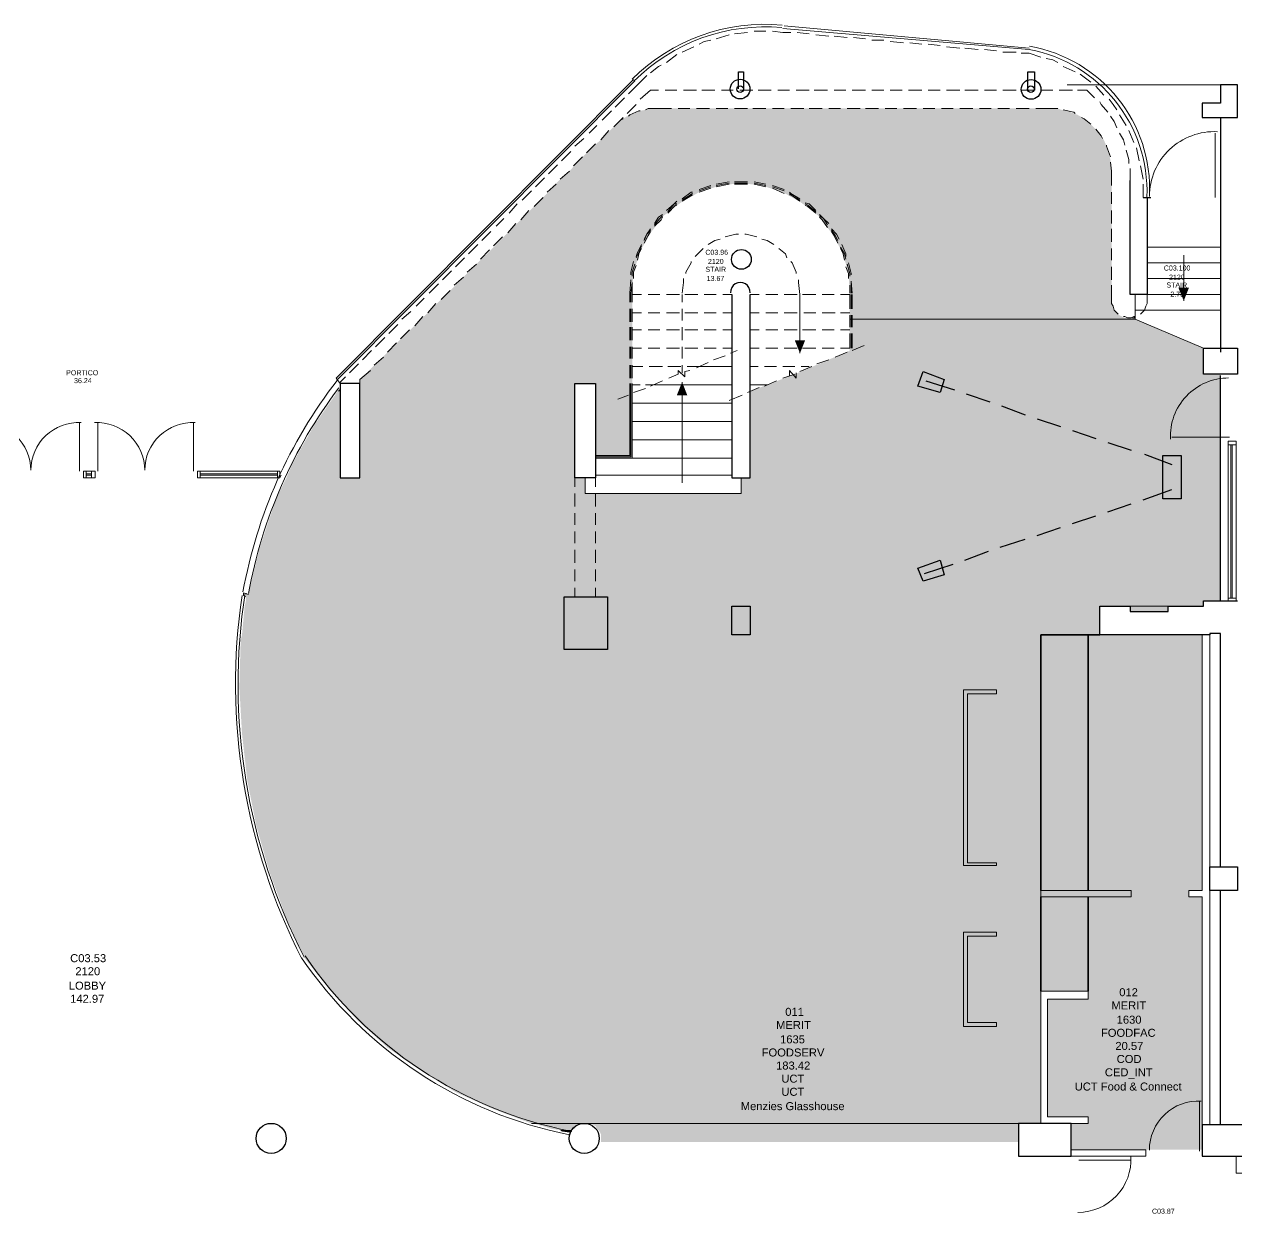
# Model space of a CAD drawing. Header units: millimetres. Extents: x 0.4 to 92.5, y -0.1 to 46.4.
# Drawn here: x 44.24 to 63.83, y 27.21 to 46.43 of the extents above; entities that cross this region are included whole.
import ezdxf

# ---------------------------------------------------------------- set-up
doc = ezdxf.new("R2010")
doc.units = ezdxf.units.MM
doc.layers.add('PDF_014403$_ps_FIRE_ALARM', color=7, linetype='Continuous', true_color=0x37dd00)
doc.layers.add('PDF_014403$HL-TMP', color=7, linetype='Continuous', true_color=0x99cde0)
for name, color, linetype in [('PDF_014403$BL', 7, 'Continuous'), ('PDF_014403$BL-ABOVE', 7, 'Continuous'), ('PDF_014403$DR', 7, 'Continuous'), ('PDF_014403$FT-FIXFIT', 7, 'Continuous'), ('PDF_014403$PL-STAIR', 7, 'Continuous'), ('PDF_014403$WA', 7, 'Continuous'), ('PDF_014403$WA-COL', 7, 'Continuous'), ('PDF_014403$WA-COL-RC$BEAM', 7, 'Continuous'), ('PDF_014403$WA-EXT', 7, 'Continuous'), ('PDF_014403$WN', 7, 'Continuous'), ('PDF_Text', 7, 'Continuous')]:
    doc.layers.add(name, color=color, linetype=linetype)
doc.styles.add('PDF ArialMT', font='arial.ttf')

msp = doc.modelspace()

# ---------------------------------------------------------------- linework, layer by layer
at = {"layer": 'PDF_014403$_ps_FIRE_ALARM', "lineweight": 0}
msp.add_lwpolyline([(64.098, 27.859), (64.098, 28.134), (63.823, 28.134), (63.823, 27.859)], close=True, dxfattribs=at)
at = {"layer": 'PDF_014403$BL', "lineweight": 9}
for points in [[(55.632, 46.253), (55.42, 46.189)], [(55.928, 46.295), (55.716, 46.274)], [(56.224, 46.316), (56.076, 46.316), (56.034, 46.316)], [(56.33, 46.316), (56.499, 46.295), (56.626, 46.295)], [(56.732, 46.295), (56.923, 46.274)], [(57.029, 46.253), (57.24, 46.232)], [(55.06, 46.062), (54.87, 45.978)], [(55.335, 46.168), (55.229, 46.147), (55.145, 46.105)], [(57.325, 46.232), (57.537, 46.211)], [(57.642, 46.211), (57.833, 46.189)], [(57.939, 46.168), (58.129, 46.168)], [(58.235, 46.147), (58.447, 46.126)], [(58.553, 46.126), (58.743, 46.105)], [(58.849, 46.105), (59.039, 46.084)], [(59.145, 46.062), (59.357, 46.041)], [(54.785, 45.935), (54.616, 45.808)], [(59.442, 46.041), (59.653, 46.02)], [(59.759, 46.02), (59.95, 45.999)], [(60.055, 45.978), (60.267, 45.978)], [(60.669, 45.893), (60.479, 45.957), (60.352, 45.957)], [(60.945, 45.808), (60.86, 45.851), (60.754, 45.872)], [(54.531, 45.766), (54.489, 45.745), (54.362, 45.639)], [(61.22, 45.66), (61.029, 45.745)], [(54.277, 45.576), (54.15, 45.449), (54.002, 45.3)], [(54.298, 45.597), (54.213, 45.512)], [(61.474, 45.491), (61.304, 45.618)], [(54.489, 45.364), (54.362, 45.364), (54.192, 45.216)], [(54.785, 45.364), (54.594, 45.364)], [(55.102, 45.364), (54.891, 45.364)], [(55.399, 45.364), (55.187, 45.364)], [(55.695, 45.364), (55.505, 45.364)], [(56.013, 45.364), (55.801, 45.364)], [(56.309, 45.364), (56.097, 45.364)], [(56.605, 45.364), (56.415, 45.364)], [(56.923, 45.364), (56.711, 45.364)], [(57.219, 45.364), (57.007, 45.364)], [(57.515, 45.364), (57.325, 45.364)], [(57.833, 45.364), (57.621, 45.364)], [(58.129, 45.364), (57.939, 45.364)], [(58.426, 45.364), (58.235, 45.364)], [(58.743, 45.364), (58.531, 45.364)], [(59.039, 45.364), (58.849, 45.364)], [(59.357, 45.364), (59.145, 45.364)], [(59.653, 45.364), (59.442, 45.364)], [(59.95, 45.364), (59.759, 45.364)], [(60.267, 45.364), (60.055, 45.364)], [(60.564, 45.364), (60.352, 45.364)], [(60.86, 45.364), (60.669, 45.364)], [(61.177, 45.364), (60.966, 45.364)], [(63.569, 45.449), (61.093, 45.449)], [(61.537, 45.237), (61.41, 45.364), (61.262, 45.364)], [(61.685, 45.279), (61.558, 45.427)], [(53.938, 45.237), (53.79, 45.089)], [(53.981, 44.983), (54.129, 45.131)], [(61.749, 45.004), (61.643, 45.131), (61.622, 45.173)], [(61.897, 45.046), (61.834, 45.131), (61.77, 45.216)], [(53.727, 45.025), (53.578, 44.877)], [(53.769, 44.771), (53.917, 44.919)], [(61.897, 44.75), (61.855, 44.856), (61.791, 44.94)], [(62.045, 44.792), (61.939, 44.962)], [(53.494, 44.792), (53.367, 44.665)], [(53.557, 44.559), (53.684, 44.708)], [(62.172, 44.517), (62.088, 44.708)], [(53.282, 44.581), (53.134, 44.454)], [(53.324, 44.348), (53.473, 44.496)], [(62.024, 44.475), (62.003, 44.559), (61.939, 44.665)], [(53.07, 44.369), (52.922, 44.221)], [(62.088, 44.178), (62.088, 44.242), (62.045, 44.39)], [(62.257, 44.221), (62.215, 44.432)], [(52.859, 44.157), (52.71, 44.009)], [(53.113, 44.136), (53.261, 44.284)], [(62.109, 44.094), (62.109, 43.903), (62.109, 42.062), (62.384, 42.062), (62.384, 43.628)], [(62.32, 43.924), (62.299, 44.03), (62.278, 44.136)], [(52.647, 43.946), (52.499, 43.797)], [(52.901, 43.924), (53.049, 44.051)], [(52.435, 43.734), (52.287, 43.586)], [(52.689, 43.713), (52.837, 43.84)], [(55.039, 43.713), (55.018, 43.713), (54.87, 43.607)], [(55.335, 43.819), (55.145, 43.755)], [(55.335, 43.797), (55.145, 43.734)], [(55.632, 43.882), (55.42, 43.84)], [(55.632, 43.861), (55.42, 43.819)], [(55.928, 43.882), (55.716, 43.882)], [(55.928, 43.861), (55.716, 43.861)], [(56.224, 43.84), (56.034, 43.882)], [(56.224, 43.819), (56.034, 43.861)], [(56.521, 43.755), (56.33, 43.819)], [(56.521, 43.734), (56.33, 43.797)], [(56.775, 43.607), (56.626, 43.692), (56.605, 43.713)], [(62.447, 43.628), (62.32, 43.628), (62.32, 43.84)], [(52.202, 43.522), (52.075, 43.374)], [(52.478, 43.48), (52.626, 43.628)], [(54.785, 43.565), (54.743, 43.522), (54.616, 43.416)], [(54.785, 43.522), (54.743, 43.522), (54.637, 43.395)], [(55.039, 43.692), (54.87, 43.586)], [(56.775, 43.586), (56.626, 43.67), (56.605, 43.692)], [(57.029, 43.416), (56.923, 43.522), (56.859, 43.543)], [(57.029, 43.395), (56.902, 43.501), (56.859, 43.522)], [(52.266, 43.268), (52.393, 43.416)], [(54.552, 43.353), (54.489, 43.311), (54.425, 43.205)], [(54.552, 43.332), (54.51, 43.289), (54.425, 43.184)], [(57.24, 43.205), (57.156, 43.289), (57.092, 43.353)], [(57.219, 43.184), (57.156, 43.289), (57.092, 43.332)], [(51.991, 43.289), (51.864, 43.162)], [(52.054, 43.057), (52.181, 43.205)], [(54.362, 43.12), (54.298, 43.035), (54.256, 42.951)], [(57.41, 42.951), (57.367, 43.035), (57.283, 43.12)], [(51.779, 43.078), (51.631, 42.93)], [(51.821, 42.845), (51.97, 42.993)], [(54.362, 43.099), (54.298, 43.035), (54.256, 42.93)], [(57.388, 42.93), (57.346, 43.014), (57.283, 43.099)], [(51.567, 42.866), (51.419, 42.718)], [(51.61, 42.633), (51.758, 42.781)], [(54.213, 42.866), (54.15, 42.739), (54.129, 42.676)], [(54.213, 42.845), (54.171, 42.739), (54.129, 42.654)], [(57.515, 42.633), (57.494, 42.718), (57.431, 42.824)], [(57.515, 42.676), (57.515, 42.718), (57.452, 42.866)], [(51.356, 42.654), (51.208, 42.506)], [(51.398, 42.422), (51.546, 42.549)], [(54.086, 42.591), (54.044, 42.422), (54.044, 42.379)], [(54.108, 42.549), (54.065, 42.422), (54.065, 42.358)], [(57.579, 42.358), (57.579, 42.4), (57.537, 42.549)], [(57.6, 42.379), (57.6, 42.4), (57.558, 42.57)], [(51.144, 42.443), (50.996, 42.295)], [(51.186, 42.21), (51.335, 42.337)], [(50.932, 42.231), (50.784, 42.083)], [(54.023, 41.935), (54.023, 42.083), (54.044, 42.295)], [(54.044, 41.935), (54.044, 42.083), (54.065, 42.252)], [(57.621, 42.083), (57.6, 42.273)], [(57.6, 42.083), (57.6, 42.252)], [(50.7, 41.998), (50.573, 41.871)], [(50.975, 41.977), (51.123, 42.125)], [(57.6, 41.829), (57.6, 42.062)], [(57.621, 41.829), (57.621, 42.062)], [(50.488, 41.787), (50.34, 41.66)], [(50.763, 41.765), (50.89, 41.914)], [(54.023, 41.617), (54.023, 41.829)], [(54.044, 41.617), (54.044, 41.829)], [(50.276, 41.575), (50.128, 41.427)], [(50.551, 41.554), (50.678, 41.702)], [(57.6, 41.533), (57.6, 41.723)], [(57.621, 41.533), (57.621, 41.723)], [(50.065, 41.363), (49.916, 41.215)], [(50.319, 41.342), (50.467, 41.49)], [(54.023, 41.321), (54.023, 41.533)], [(54.044, 41.321), (54.044, 41.533)], [(57.6, 41.194), (57.6, 41.427)], [(57.621, 41.194), (57.621, 41.427)], [(49.853, 41.152), (49.705, 41.003)], [(50.107, 41.13), (50.255, 41.279)], [(54.023, 41.025), (54.023, 41.215)], [(54.044, 41.025), (54.044, 41.215)], [(49.895, 40.919), (50.043, 41.046)], [(49.641, 40.94), (49.493, 40.792)], [(49.662, 40.622), (49.662, 40.686), (49.832, 40.834)], [(54.023, 40.707), (54.023, 40.919)], [(54.044, 40.707), (54.044, 40.919)], [(49.43, 40.728), (49.345, 40.644), (49.345, 40.622)], [(53.473, 39.437), (54.044, 39.437), (54.044, 40.453), (54.044, 40.622)], [(53.473, 39.458), (54.023, 39.458), (54.023, 40.453), (54.023, 40.622)], [(63.696, 39.691), (63.696, 37.109)], [(63.823, 37.109), (63.823, 39.691)], [(45.387, 39.204), (45.196, 39.204)], [(48.371, 39.204), (47.038, 39.204)], [(45.196, 39.098), (45.387, 39.098)], [(47.038, 39.098), (48.371, 39.098)], [(60.669, 32.431), (60.669, 36.558)], [(61.431, 32.431), (61.431, 36.558)]]:
    msp.add_lwpolyline(points, dxfattribs=at)
for points in [[(59.95, 32.833), (59.42, 32.833), (59.42, 35.669), (59.95, 35.669), (59.95, 35.606), (59.484, 35.606), (59.484, 32.875), (59.95, 32.875)], [(59.95, 30.229), (59.42, 30.229), (59.42, 31.753), (59.95, 31.753), (59.95, 31.69), (59.484, 31.69), (59.484, 30.293), (59.95, 30.293)]]:
    msp.add_lwpolyline(points, close=True, dxfattribs=at)
at = {"layer": 'PDF_014403$BL-ABOVE', "lineweight": 9}
for points in [[(53.134, 39.098), (53.134, 38.95)], [(53.473, 39.098), (53.473, 38.95)], [(53.134, 38.844), (53.134, 38.633)], [(53.473, 38.844), (53.473, 38.633)], [(53.134, 38.527), (53.134, 38.336)], [(53.473, 38.527), (53.473, 38.336)], [(53.134, 38.231), (53.134, 38.04)], [(53.473, 38.231), (53.473, 38.04)], [(53.134, 37.934), (53.134, 37.722)], [(53.473, 37.934), (53.473, 37.722)], [(53.134, 37.617), (53.134, 37.426)], [(53.473, 37.617), (53.473, 37.426)], [(53.134, 37.32), (53.134, 37.172)], [(53.473, 37.32), (53.473, 37.172)]]:
    msp.add_lwpolyline(points, dxfattribs=at)
at = {"layer": 'PDF_014403$DR', "lineweight": 0}
for points in [[(63.485, 43.628), (63.485, 44.665), (63.485, 43.628)], [(45.133, 39.204), (45.133, 39.987), (45.133, 39.204)], [(45.429, 39.204), (45.429, 39.987), (45.429, 39.204)], [(46.974, 39.204), (46.974, 39.987), (46.974, 39.204)], [(63.717, 39.755), (62.786, 39.755), (63.717, 39.755)], [(63.231, 28.218), (63.231, 29.023), (63.231, 28.218)], [(61.283, 28.07), (62.13, 28.07), (61.283, 28.07)]]:
    msp.add_lwpolyline(points, dxfattribs=at)
for points in [[(45.157, 39.99, 0.429403), (44.344, 39.219, 0.429403), (43.532, 39.99)], [(46.999, 39.99, 0.429403), (46.186, 39.219, 0.429403), (45.374, 39.99)]]:
    msp.add_lwpolyline(points, format="xyb", dxfattribs=at)
for centre, radius, start, end in [((63.47, 43.643), 1.048, 87.0447, 180), ((63.703, 39.769), 0.942, 90, 182.9553), ((63.216, 28.233), 0.794, 87.0447, 180), ((61.268, 28.084), 0.857, 270, 2.9553)]:
    msp.add_arc(centre, radius, start, end, dxfattribs=at)
at = {"layer": 'PDF_014403$FT-FIXFIT', "lineweight": 35}
for points in [[(60.669, 32.431), (60.669, 36.558), (61.622, 36.558)], [(61.431, 36.558), (61.431, 32.431)]]:
    msp.add_lwpolyline(points, dxfattribs=at)
for points in [[(60.669, 32.325), (60.669, 30.801)], [(61.431, 30.801), (61.431, 32.325)]]:
    msp.add_lwpolyline(points, close=True, dxfattribs=at)
at = {"layer": 'PDF_014403$HL-TMP', "lineweight": 0}
for points in [[(62.193, 41.66), (57.579, 41.66), (62.193, 41.66)], [(62.193, 41.681), (62.151, 41.681), (62.193, 41.681)], [(62.723, 37.024), (61.622, 37.024), (62.723, 37.024)], [(60.669, 28.663), (52.435, 28.663), (60.669, 28.663)], [(60.669, 28.663), (53.282, 28.663), (60.669, 28.663)], [(60.669, 28.663), (53.346, 28.663), (60.669, 28.663)], [(60.669, 28.663), (53.388, 28.663), (60.669, 28.663)]]:
    msp.add_lwpolyline(points, dxfattribs=at)
at = {"layer": 'PDF_014403$HL-TMP', "transparency": 33554559}
for points in [[(53.875, 44.877), (61.453, 44.835), (53.832, 44.835)], [(53.981, 44.94), (61.389, 44.877), (53.875, 44.877)], [(61.389, 44.877), (53.875, 44.877), (61.453, 44.835)], [(54.023, 44.962), (61.304, 44.94), (53.981, 44.94)], [(61.304, 44.94), (53.981, 44.94), (61.389, 44.877)], [(54.129, 45.004), (61.262, 44.962), (54.023, 44.962)], [(61.262, 44.962), (54.023, 44.962), (61.304, 44.94)], [(54.171, 45.025), (61.156, 45.004), (54.129, 45.004)], [(61.156, 45.004), (54.129, 45.004), (61.262, 44.962)], [(54.298, 45.046), (61.114, 45.025), (54.171, 45.025)], [(61.114, 45.025), (54.171, 45.025), (61.156, 45.004)], [(54.319, 45.067), (60.987, 45.046), (54.298, 45.046)], [(60.987, 45.046), (54.298, 45.046), (61.114, 45.025)], [(54.467, 45.067), (60.945, 45.067), (54.319, 45.067)], [(60.945, 45.067), (54.319, 45.067), (60.987, 45.046)], [(60.796, 45.067), (54.467, 45.067), (60.945, 45.067)], [(53.705, 44.708), (61.685, 44.559), (53.557, 44.559)], [(53.769, 44.771), (61.58, 44.708), (53.705, 44.708)], [(61.58, 44.708), (53.705, 44.708), (61.685, 44.559)], [(53.832, 44.835), (61.516, 44.771), (53.769, 44.771)], [(61.516, 44.771), (53.769, 44.771), (61.58, 44.708)], [(61.453, 44.835), (53.832, 44.835), (61.516, 44.771)], [(53.557, 44.559), (61.749, 44.411), (53.388, 44.411)], [(61.685, 44.559), (53.557, 44.559), (61.749, 44.411)], [(53.388, 44.411), (61.791, 44.242), (53.219, 44.242)], [(61.749, 44.411), (53.388, 44.411), (61.791, 44.242)], [(53.219, 44.242), (61.812, 44.051), (53.049, 44.051)], [(61.791, 44.242), (53.219, 44.242), (61.812, 44.051)], [(53.049, 44.051), (61.812, 43.861), (52.837, 43.861)], [(61.812, 44.051), (53.049, 44.051), (61.812, 43.861)], [(52.71, 43.713), (54.848, 43.543), (52.541, 43.543)], [(52.795, 43.819), (55.145, 43.713), (52.71, 43.713)], [(55.145, 43.713), (52.71, 43.713), (54.848, 43.543)], [(52.837, 43.861), (55.483, 43.819), (52.795, 43.819)], [(55.483, 43.819), (52.795, 43.819), (55.145, 43.713)], [(55.822, 43.861), (52.837, 43.861), (55.483, 43.819)], [(61.812, 43.861), (55.822, 43.861), (61.812, 43.819)], [(55.822, 43.861), (61.812, 43.819), (56.161, 43.819)], [(56.161, 43.819), (61.812, 43.819), (61.812, 43.819)], [(61.812, 43.819), (61.812, 43.819), (56.161, 43.819)], [(61.812, 43.819), (56.161, 43.819), (61.812, 43.713)], [(56.161, 43.819), (61.812, 43.713), (56.499, 43.713)], [(61.812, 43.713), (56.499, 43.713), (61.812, 43.543)], [(56.499, 43.713), (61.812, 43.543), (56.796, 43.543)], [(52.541, 43.543), (54.573, 43.332), (52.329, 43.332)], [(54.848, 43.543), (52.541, 43.543), (54.573, 43.332)], [(61.812, 43.543), (56.796, 43.543), (61.812, 43.332)], [(56.796, 43.543), (61.812, 43.332), (57.071, 43.332)], [(52.329, 43.332), (54.362, 43.057), (52.054, 43.057)], [(54.573, 43.332), (52.329, 43.332), (54.362, 43.057)], [(61.812, 43.332), (57.071, 43.332), (61.812, 43.057)], [(57.071, 43.332), (61.812, 43.057), (57.283, 43.057)], [(52.054, 43.057), (54.192, 42.76), (51.758, 42.76)], [(54.362, 43.057), (52.054, 43.057), (54.192, 42.76)], [(61.812, 43.057), (57.283, 43.057), (61.812, 42.76)], [(57.283, 43.057), (61.812, 42.76), (57.452, 42.76)], [(51.758, 42.76), (54.086, 42.422), (51.419, 42.422)], [(54.192, 42.76), (51.758, 42.76), (54.086, 42.422)], [(61.812, 42.76), (57.452, 42.76), (61.812, 42.422)], [(57.452, 42.76), (61.812, 42.422), (57.558, 42.422)], [(51.419, 42.422), (54.065, 42.083), (51.081, 42.083)], [(54.086, 42.422), (51.419, 42.422), (54.065, 42.083)], [(61.812, 42.422), (57.558, 42.422), (61.812, 42.083)], [(57.558, 42.422), (61.812, 42.083), (57.579, 42.083)], [(51.081, 42.083), (54.065, 40.686), (49.662, 40.686)], [(54.065, 42.083), (51.081, 42.083), (54.065, 40.686)], [(61.812, 42.083), (57.579, 42.083), (61.812, 41.956)], [(57.579, 42.083), (61.812, 41.956), (57.579, 41.956)], [(61.812, 41.956), (57.579, 41.956), (61.812, 41.914)], [(57.579, 41.956), (61.812, 41.914), (57.579, 41.914)], [(61.812, 41.914), (57.579, 41.914), (61.834, 41.85)], [(57.579, 41.914), (61.834, 41.85), (57.579, 41.85)], [(61.834, 41.85), (57.579, 41.85), (61.855, 41.808)], [(57.579, 41.85), (61.855, 41.808), (57.579, 41.808)], [(61.855, 41.808), (57.579, 41.808), (61.897, 41.765)], [(57.579, 41.808), (61.897, 41.765), (57.579, 41.765)], [(61.897, 41.765), (57.579, 41.765), (61.939, 41.723)], [(57.579, 41.765), (61.939, 41.723), (57.579, 41.723)], [(61.939, 41.723), (57.579, 41.723), (61.982, 41.702)], [(57.579, 41.723), (61.982, 41.702), (57.579, 41.702)], [(61.982, 41.702), (57.579, 41.702), (62.024, 41.681)], [(57.579, 41.702), (62.024, 41.681), (57.579, 41.681)], [(62.088, 41.681), (62.088, 41.681), (57.579, 41.681)], [(62.088, 41.681), (57.579, 41.681), (62.024, 41.681)], [(62.193, 41.681), (57.579, 41.681), (62.193, 41.66)], [(57.579, 41.681), (62.193, 41.66), (57.579, 41.66)], [(57.579, 41.66), (62.193, 41.66), (62.193, 41.66)], [(62.193, 41.66), (57.579, 41.66), (63.294, 41.194)], [(57.579, 41.66), (63.294, 41.194), (57.579, 41.194)], [(62.193, 41.681), (62.13, 41.681), (62.088, 41.681)], [(62.151, 41.681), (62.193, 41.681), (62.13, 41.681)], [(62.13, 41.681), (62.193, 41.681), (62.193, 41.681)], [(62.193, 41.702), (62.193, 41.681), (62.151, 41.681)], [(57.579, 41.152), (63.294, 40.771), (56.69, 40.771)], [(63.294, 41.194), (57.579, 41.194), (63.294, 41.152)], [(57.579, 41.194), (63.294, 41.152), (57.579, 41.152)], [(63.294, 41.152), (57.579, 41.152), (63.294, 40.771)], [(56.69, 40.771), (63.569, 40.495), (55.97, 40.495)], [(63.569, 40.771), (56.69, 40.771), (63.569, 40.495)], [(54.065, 40.686), (49.662, 40.686), (54.065, 40.622)], [(49.662, 40.686), (54.065, 40.622), (49.662, 40.622)], [(53.134, 40.622), (49.662, 40.622), (53.134, 39.098)], [(49.662, 40.622), (53.134, 39.098), (49.662, 39.098)], [(54.065, 39.416), (53.473, 39.416), (53.473, 40.622)], [(53.473, 40.622), (54.065, 40.622), (54.065, 39.416)], [(49.303, 40.495), (49.345, 39.945), (48.922, 39.945)], [(49.345, 40.538), (49.345, 40.495), (49.303, 40.495)], [(49.345, 40.495), (49.303, 40.495), (49.345, 39.945)], [(63.569, 40.495), (55.97, 40.495), (63.569, 39.098)], [(55.97, 40.495), (63.569, 39.098), (55.97, 39.098)], [(48.922, 39.945), (49.345, 39.31), (48.562, 39.31)], [(49.345, 39.945), (48.922, 39.945), (49.345, 39.31)], [(54.065, 39.416), (54.065, 39.416), (53.473, 39.416)], [(48.562, 39.31), (49.345, 39.098), (48.477, 39.098)], [(49.345, 39.31), (48.562, 39.31), (49.345, 39.098)], [(48.477, 39.098), (53.303, 38.844), (48.35, 38.844)], [(53.303, 39.098), (48.477, 39.098), (53.303, 38.844)], [(49.662, 39.098), (53.303, 39.098), (53.303, 39.098)], [(53.303, 39.098), (53.303, 39.098), (49.662, 39.098)], [(63.569, 39.098), (55.97, 39.098), (55.822, 39.098)], [(63.569, 39.098), (55.822, 39.098), (63.569, 38.844)], [(55.822, 39.098), (63.569, 38.844), (55.822, 38.844)], [(55.97, 39.098), (63.569, 39.098), (63.569, 39.098)], [(48.35, 38.844), (63.569, 38.633), (48.265, 38.633)], [(55.822, 38.844), (55.822, 38.844), (48.35, 38.844)], [(55.822, 38.844), (48.35, 38.844), (53.303, 38.844)], [(63.569, 38.844), (48.35, 38.844), (63.569, 38.633)], [(48.265, 38.633), (63.569, 37.934), (48.033, 37.934)], [(63.569, 38.633), (48.265, 38.633), (63.569, 37.934)], [(48.033, 37.934), (63.569, 37.214), (47.863, 37.214)], [(63.569, 37.934), (48.033, 37.934), (63.569, 37.214)], [(47.821, 37.236), (47.863, 37.214), (47.821, 37.214)], [(47.821, 37.109), (63.294, 37.024), (47.8, 37.024)], [(63.569, 37.214), (47.821, 37.214), (63.569, 37.109)], [(47.821, 37.214), (63.569, 37.109), (47.821, 37.109)], [(63.294, 37.109), (47.821, 37.109), (63.294, 37.024)], [(47.8, 37.024), (61.622, 36.558), (47.757, 36.558)], [(47.8, 37.024), (62.723, 37.024), (62.723, 37.024)], [(62.723, 37.024), (62.723, 37.024), (47.8, 37.024)], [(47.8, 37.024), (61.622, 37.024), (61.622, 37.024)], [(61.622, 37.024), (61.622, 37.024), (47.8, 37.024)], [(61.622, 37.024), (47.8, 37.024), (61.622, 36.558)], [(61.622, 37.024), (62.723, 37.024), (62.109, 37.024)], [(62.723, 36.939), (62.109, 36.939), (62.109, 37.024)], [(62.109, 37.024), (62.723, 37.024), (62.723, 36.939)], [(62.723, 36.939), (62.723, 36.939), (62.109, 36.939)], [(47.736, 36.474), (60.669, 35.712), (47.715, 35.712)], [(47.757, 36.558), (60.669, 36.474), (47.736, 36.474)], [(60.669, 36.474), (47.736, 36.474), (60.669, 35.712)], [(60.669, 36.558), (60.669, 36.558), (47.757, 36.558)], [(60.669, 36.558), (47.757, 36.558), (61.622, 36.558)], [(60.669, 36.558), (47.757, 36.558), (60.669, 36.474)], [(60.669, 35.712), (47.715, 35.712), (60.669, 34.971)], [(47.715, 35.712), (60.669, 34.971), (47.757, 34.971)], [(60.669, 34.971), (47.757, 34.971), (60.669, 34.209)], [(47.757, 34.971), (60.669, 34.209), (47.842, 34.209)], [(60.669, 34.209), (47.842, 34.209), (60.669, 33.468)], [(47.842, 34.209), (60.669, 33.468), (47.99, 33.468)], [(60.669, 33.468), (47.99, 33.468), (60.669, 32.727)], [(47.99, 33.468), (60.669, 32.727), (48.202, 32.727)], [(60.669, 32.727), (48.202, 32.727), (60.669, 32.029)], [(48.202, 32.727), (60.669, 32.029), (48.456, 32.029)], [(60.669, 32.029), (48.456, 32.029), (60.669, 31.33)], [(48.456, 32.029), (60.669, 31.33), (48.773, 31.33)], [(60.669, 31.33), (48.773, 31.33), (60.669, 30.822)], [(48.773, 31.33), (60.669, 30.822), (49.176, 30.822)], [(60.669, 30.822), (49.176, 30.822), (60.669, 30.335)], [(49.176, 30.822), (60.669, 30.335), (49.62, 30.335)], [(60.669, 30.335), (49.62, 30.335), (60.669, 29.891)], [(49.62, 30.335), (60.669, 29.891), (50.107, 29.891)], [(60.669, 29.891), (50.107, 29.891), (60.669, 29.51)], [(50.107, 29.891), (60.669, 29.51), (50.657, 29.51)], [(60.669, 29.51), (50.657, 29.51), (60.669, 29.171)], [(50.657, 29.51), (60.669, 29.171), (51.208, 29.171)], [(60.669, 29.171), (51.208, 29.171), (60.669, 28.896)], [(51.208, 29.171), (60.669, 28.896), (51.821, 28.896)], [(60.669, 28.896), (51.821, 28.896), (60.669, 28.663)], [(51.821, 28.896), (60.669, 28.663), (52.435, 28.663)], [(52.435, 28.663), (60.669, 28.663), (60.669, 28.663)], [(53.282, 28.663), (52.435, 28.663), (53.24, 28.663)], [(52.435, 28.663), (53.24, 28.663), (52.478, 28.663)], [(53.24, 28.663), (52.478, 28.663), (53.197, 28.642)], [(52.478, 28.663), (53.197, 28.642), (52.541, 28.642)], [(53.197, 28.642), (52.541, 28.642), (53.155, 28.621)], [(52.541, 28.642), (53.155, 28.621), (52.626, 28.621)], [(53.155, 28.621), (52.626, 28.621), (53.134, 28.578)], [(52.626, 28.621), (53.134, 28.578), (52.753, 28.578)], [(53.282, 28.663), (60.669, 28.663), (53.346, 28.663)], [(53.346, 28.663), (60.669, 28.663), (53.388, 28.663)], [(53.388, 28.663), (60.669, 28.663), (60.669, 28.663)], [(60.309, 28.663), (53.388, 28.663), (60.309, 28.642)], [(53.388, 28.663), (60.309, 28.642), (53.43, 28.642)], [(60.309, 28.642), (53.43, 28.642), (60.309, 28.621)], [(53.43, 28.642), (60.309, 28.621), (53.473, 28.621)], [(60.309, 28.621), (53.473, 28.621), (60.309, 28.578)], [(53.473, 28.621), (60.309, 28.578), (53.494, 28.578)], [(53.134, 28.578), (52.753, 28.578), (53.092, 28.557)], [(52.753, 28.578), (53.092, 28.557), (52.901, 28.557)], [(53.092, 28.557), (52.901, 28.557), (53.092, 28.536)], [(52.901, 28.557), (53.092, 28.536), (52.922, 28.536)], [(52.922, 28.536), (53.092, 28.536), (53.07, 28.515)], [(60.309, 28.578), (53.494, 28.578), (60.309, 28.536)], [(53.494, 28.578), (60.309, 28.536), (53.536, 28.536)], [(60.309, 28.536), (53.536, 28.536), (60.309, 28.494)], [(53.536, 28.536), (60.309, 28.494), (53.557, 28.494)], [(60.309, 28.494), (53.557, 28.494), (60.309, 28.451)], [(53.557, 28.494), (60.309, 28.451), (53.557, 28.451)], [(60.309, 28.451), (53.557, 28.451), (60.309, 28.409)], [(53.557, 28.451), (60.309, 28.409), (53.557, 28.409)], [(60.309, 28.409), (53.557, 28.409), (60.309, 28.367)], [(53.557, 28.409), (60.309, 28.367), (53.557, 28.367)]]:
    msp.add_solid(points, dxfattribs=at)
at = {"layer": 'PDF_014403$HL-TMP', "color": 251, "true_color": 0x646464, "transparency": 33554559}
for points in [[(63.273, 36.558), (60.669, 36.558), (63.273, 32.431)], [(60.669, 36.558), (63.273, 32.431), (60.669, 32.431)], [(63.061, 32.431), (60.669, 32.431), (63.061, 32.325)], [(60.669, 32.431), (63.061, 32.325), (60.669, 32.325)], [(63.273, 32.325), (60.669, 32.325), (63.273, 30.801)], [(60.669, 32.325), (63.273, 30.801), (60.669, 30.801)], [(63.273, 30.801), (60.669, 30.801), (61.431, 30.801)], [(60.669, 30.801), (63.273, 30.801), (63.273, 30.801)], [(63.273, 30.801), (61.431, 30.801), (63.273, 30.674)], [(61.431, 30.801), (63.273, 30.674), (61.431, 30.674)], [(60.775, 30.674), (61.431, 30.674), (61.431, 30.674)], [(63.273, 30.674), (60.775, 30.674), (63.273, 28.769)], [(60.775, 30.674), (63.273, 28.769), (60.775, 28.769)], [(63.273, 28.24), (61.156, 28.24), (61.156, 28.663)], [(61.156, 28.663), (63.273, 28.663), (63.273, 28.24)], [(63.273, 28.769), (61.431, 28.769), (63.273, 28.663)], [(61.431, 28.769), (63.273, 28.663), (61.431, 28.663)], [(63.273, 28.24), (63.273, 28.24), (61.156, 28.24)]]:
    msp.add_solid(points, dxfattribs=at)
at = {"layer": 'PDF_014403$PL-STAIR', "lineweight": 9}
for points in [[(55.335, 43.776), (55.145, 43.713)], [(55.632, 43.84), (55.42, 43.797)], [(55.928, 43.84), (55.716, 43.84)], [(56.224, 43.797), (56.034, 43.84)], [(56.521, 43.692), (56.33, 43.776)], [(55.039, 43.67), (54.87, 43.565)], [(56.775, 43.565), (56.626, 43.67), (56.605, 43.67)], [(54.552, 43.311), (54.531, 43.268), (54.425, 43.162)], [(54.785, 43.501), (54.764, 43.501), (54.637, 43.374)], [(57.029, 43.374), (56.902, 43.48), (56.859, 43.501)], [(57.219, 43.141), (57.134, 43.268), (57.092, 43.311)], [(54.362, 43.078), (54.319, 43.014), (54.256, 42.887)], [(55.483, 42.951), (55.399, 42.93), (55.293, 42.866)], [(55.78, 43.035), (55.737, 43.035), (55.568, 42.993)], [(56.076, 42.993), (55.907, 43.035), (55.886, 43.035)], [(56.351, 42.866), (56.245, 42.93), (56.161, 42.951)], [(57.388, 42.887), (57.325, 43.014), (57.283, 43.078)], [(54.213, 42.803), (54.171, 42.718), (54.15, 42.612)], [(55.208, 42.803), (55.124, 42.718), (55.081, 42.676)], [(56.563, 42.654), (56.542, 42.718), (56.436, 42.803)], [(57.494, 42.612), (57.473, 42.718), (57.431, 42.803)], [(62.384, 42.824), (63.569, 42.824)], [(54.129, 42.527), (54.086, 42.422), (54.086, 42.316)], [(55.018, 42.591), (55.018, 42.57), (54.933, 42.422), (54.933, 42.4)], [(56.711, 42.4), (56.711, 42.422), (56.648, 42.57), (56.626, 42.591)], [(63.569, 42.57), (62.384, 42.57)], [(62.977, 41.956), (62.977, 42.697)], [(57.558, 42.316), (57.558, 42.4), (57.515, 42.506)], [(54.065, 41.935), (54.065, 42.083), (54.065, 42.231)], [(54.891, 42.316), (54.891, 42.252), (54.87, 42.083)], [(56.775, 41.829), (56.775, 42.062), (56.753, 42.252), (56.753, 42.295)], [(57.579, 42.083), (57.579, 42.21)], [(62.384, 42.316), (63.569, 42.316)], [(54.065, 42.062), (54.213, 42.062)], [(54.319, 42.062), (54.51, 42.062)], [(54.616, 42.062), (54.827, 42.062)], [(54.87, 42.062), (54.87, 41.935)], [(54.912, 42.062), (55.124, 42.062)], [(55.229, 42.062), (55.42, 42.062)], [(55.526, 42.062), (55.674, 42.062)], [(55.97, 42.062), (56.118, 42.062)], [(56.224, 42.062), (56.415, 42.062)], [(56.521, 42.062), (56.732, 42.062)], [(56.817, 42.062), (57.029, 42.062)], [(57.134, 42.062), (57.325, 42.062)], [(57.431, 42.062), (57.579, 42.062), (57.579, 41.829)], [(62.193, 42.062), (62.193, 41.66), (63.294, 41.194)], [(63.569, 42.062), (62.384, 42.062)], [(54.065, 41.617), (54.065, 41.829)], [(54.065, 41.765), (54.213, 41.765)], [(54.319, 41.765), (54.51, 41.765)], [(54.616, 41.765), (54.827, 41.765)], [(54.87, 41.829), (54.87, 41.638)], [(54.912, 41.765), (55.124, 41.765)], [(55.229, 41.765), (55.42, 41.765)], [(55.526, 41.765), (55.674, 41.765)], [(55.97, 41.765), (56.118, 41.765)], [(56.224, 41.765), (56.415, 41.765)], [(56.521, 41.765), (56.732, 41.765)], [(56.775, 41.109), (56.775, 41.85)], [(56.838, 41.765), (57.029, 41.765)], [(57.134, 41.765), (57.346, 41.765)], [(57.431, 41.765), (57.579, 41.765)], [(62.193, 41.808), (63.569, 41.808)], [(57.579, 41.533), (57.579, 41.723)], [(54.065, 41.321), (54.065, 41.533)], [(54.065, 41.49), (54.213, 41.49)], [(54.319, 41.49), (54.51, 41.49)], [(54.616, 41.49), (54.827, 41.49)], [(54.87, 41.533), (54.87, 41.321)], [(54.912, 41.49), (55.124, 41.49)], [(55.229, 41.49), (55.42, 41.49)], [(55.526, 41.49), (55.674, 41.49)], [(56.118, 41.49), (55.97, 41.49)], [(56.415, 41.49), (56.224, 41.49)], [(56.732, 41.49), (56.521, 41.49)], [(57.029, 41.49), (56.817, 41.49)], [(57.325, 41.49), (57.134, 41.49)], [(57.579, 41.49), (57.431, 41.49)], [(57.431, 41.194), (57.579, 41.194), (57.579, 41.427)], [(54.065, 41.025), (54.065, 41.215)], [(54.065, 41.194), (54.213, 41.194)], [(54.319, 41.194), (54.51, 41.194)], [(54.616, 41.194), (54.827, 41.194)], [(54.87, 41.215), (54.87, 41.025)], [(54.912, 41.194), (55.124, 41.194)], [(55.229, 41.194), (55.42, 41.194)], [(55.526, 41.194), (55.674, 41.194)], [(55.653, 41.109), (55.759, 41.152)], [(55.97, 41.194), (56.118, 41.194)], [(56.224, 41.194), (56.415, 41.194)], [(56.521, 41.194), (56.732, 41.194)], [(56.817, 41.194), (57.029, 41.194)], [(57.134, 41.194), (57.325, 41.194)], [(57.621, 41.152), (57.812, 41.236)], [(55.102, 40.876), (55.293, 40.961)], [(55.378, 41.003), (55.568, 41.067)], [(57.05, 40.94), (57.24, 41.003)], [(57.346, 41.046), (57.537, 41.13)], [(54.065, 40.707), (54.065, 40.919)], [(54.235, 40.898), (54.065, 40.898)], [(54.552, 40.898), (54.34, 40.898)], [(54.848, 40.898), (54.637, 40.898)], [(54.658, 40.707), (54.806, 40.771), (54.806, 40.834), (54.912, 40.728), (54.912, 40.813), (54.997, 40.834)], [(54.87, 40.919), (54.87, 40.792)], [(54.954, 40.898), (55.124, 40.898), (55.674, 40.898)], [(55.97, 40.898), (56.097, 40.898)], [(56.203, 40.898), (56.394, 40.898)], [(56.499, 40.898), (56.69, 40.898)], [(56.499, 40.707), (56.69, 40.771)], [(56.605, 40.749), (56.605, 40.834), (56.711, 40.707), (56.711, 40.792)], [(56.775, 40.813), (56.965, 40.898)], [(56.796, 40.898), (56.923, 40.898)], [(54.065, 39.416), (54.065, 40.453), (54.065, 40.622)], [(54.192, 40.601), (54.065, 40.601)], [(54.404, 40.601), (54.277, 40.601)], [(54.362, 40.58), (54.552, 40.665)], [(54.425, 40.601), (55.674, 40.601)], [(54.87, 40.644), (54.87, 39.903), (54.87, 39.014)], [(55.97, 40.601), (56.245, 40.601)], [(56.203, 40.58), (56.394, 40.665)], [(53.832, 40.368), (54.002, 40.432)], [(54.086, 40.474), (54.277, 40.538)], [(55.632, 40.347), (55.843, 40.432)], [(55.928, 40.474), (56.118, 40.559)], [(54.065, 40.305), (55.674, 40.305)], [(55.674, 40.009), (54.065, 40.009)], [(54.065, 39.712), (55.674, 39.712)], [(53.473, 39.416), (55.674, 39.416)], [(53.303, 39.098), (53.303, 38.844), (55.822, 38.844), (55.822, 39.098)], [(53.473, 39.141), (55.674, 39.141)]]:
    msp.add_lwpolyline(points, dxfattribs=at)
at = {"layer": 'PDF_014403$PL-STAIR', "transparency": 33554559}
for points in [[(63.061, 42.168), (62.977, 41.956), (62.892, 42.168)], [(56.859, 41.321), (56.775, 41.109), (56.69, 41.321)], [(54.785, 40.432), (54.87, 40.644), (54.954, 40.432)]]:
    msp.add_solid(points, dxfattribs=at)
at = {"layer": 'PDF_014403$WA', "lineweight": 20}
for points in [[(53.917, 44.898), (53.875, 44.877), (53.769, 44.771)], [(54.192, 45.025), (54.171, 45.025), (54.023, 44.962), (54.002, 44.94)], [(54.7, 45.067), (54.467, 45.067), (54.319, 45.067), (54.277, 45.046)], [(54.806, 45.067), (54.997, 45.067)], [(55.102, 45.067), (55.314, 45.067)], [(55.42, 45.067), (55.61, 45.067)], [(55.716, 45.067), (55.928, 45.067)], [(56.013, 45.067), (56.224, 45.067)], [(56.33, 45.067), (56.521, 45.067)], [(56.626, 45.067), (56.838, 45.067)], [(56.923, 45.067), (57.134, 45.067)], [(57.24, 45.067), (57.431, 45.067)], [(57.537, 45.067), (57.748, 45.067)], [(57.833, 45.067), (58.045, 45.067)], [(58.15, 45.067), (58.341, 45.067)], [(58.447, 45.067), (58.658, 45.067)], [(58.764, 45.067), (58.955, 45.067)], [(59.061, 45.067), (59.251, 45.067)], [(59.357, 45.067), (59.569, 45.067)], [(59.674, 45.067), (59.865, 45.067)], [(59.971, 45.067), (60.161, 45.067)], [(60.267, 45.067), (60.479, 45.067)], [(60.585, 45.067), (60.796, 45.067), (60.945, 45.067)], [(61.22, 44.983), (61.199, 45.004), (61.029, 45.046)], [(61.474, 44.813), (61.368, 44.898), (61.326, 44.919)], [(61.664, 44.581), (61.643, 44.623), (61.558, 44.729)], [(61.791, 44.284), (61.728, 44.454), (61.728, 44.475)], [(61.812, 43.819), (61.812, 44.051), (61.791, 44.2)], [(61.812, 43.713), (61.812, 43.522)], [(61.812, 43.416), (61.812, 43.205)], [(61.812, 43.12), (61.812, 42.908)], [(61.812, 42.803), (61.812, 42.612)], [(61.812, 42.506), (61.812, 42.295)], [(61.812, 42.21), (61.812, 41.956), (61.812, 41.914), (61.834, 41.871), (61.855, 41.808), (61.897, 41.765), (61.918, 41.744)], [(62.384, 42.062), (62.384, 41.956), (62.384, 41.914), (62.363, 41.871), (62.342, 41.808), (62.299, 41.765), (62.278, 41.744)], [(62.003, 41.702), (62.024, 41.702), (62.066, 41.681), (62.13, 41.681), (62.172, 41.702), (62.193, 41.702)], [(63.273, 36.558), (63.273, 32.431), (63.061, 32.431), (63.061, 32.325), (63.273, 32.325), (63.273, 28.642)], [(63.4, 32.812), (63.4, 36.558)], [(63.4, 28.642), (63.4, 32.431)], [(61.156, 28.24), (62.363, 28.24), (62.363, 28.134), (61.156, 28.134)]]:
    msp.add_lwpolyline(points, dxfattribs=at)
for points in [[(60.669, 32.431), (60.669, 32.325), (62.13, 32.325), (62.13, 32.431)], [(60.669, 32.431), (62.13, 32.431), (62.13, 32.325), (60.669, 32.325)], [(61.431, 28.769), (61.431, 28.663), (60.669, 28.663), (60.669, 30.801), (61.431, 30.801), (61.431, 30.674), (60.775, 30.674), (60.775, 28.769)]]:
    msp.add_lwpolyline(points, close=True, dxfattribs=at)
at = {"layer": 'PDF_014403$WA-COL', "lineweight": 25}
for points in [[(63.569, 45.152), (63.273, 45.152), (63.273, 44.919), (63.844, 44.919), (63.844, 45.449), (63.569, 45.449), (63.569, 45.152), (63.273, 45.152), (63.273, 44.919), (63.569, 44.919)], [(55.674, 42.062), (55.674, 39.098), (55.97, 39.098), (55.97, 42.062)]]:
    msp.add_lwpolyline(points, dxfattribs=at)
for points in [[(63.294, 41.194), (63.844, 41.194), (63.844, 40.771), (63.294, 40.771)], [(49.662, 40.622), (49.345, 40.622), (49.345, 39.098), (49.662, 39.098)], [(53.134, 40.622), (53.473, 40.622), (53.473, 39.098), (53.134, 39.098)], [(52.964, 37.172), (53.663, 37.172), (53.663, 36.325), (52.964, 36.325)], [(55.674, 37.024), (55.97, 37.024), (55.97, 36.558), (55.674, 36.558)], [(63.4, 32.812), (63.844, 32.812), (63.844, 32.431), (63.4, 32.431)], [(60.309, 28.134), (61.156, 28.134), (61.156, 28.663), (60.309, 28.663)], [(64.12, 28.642), (63.273, 28.642), (63.273, 28.134), (64.12, 28.134)]]:
    msp.add_lwpolyline(points, close=True, dxfattribs=at)
for centre, radius in [((55.828, 42.627), 0.159), ((48.229, 28.423), 0.243), ((53.288, 28.423), 0.243)]:
    msp.add_circle(centre, radius, dxfattribs=at)
msp.add_arc((55.811, 42.094), 0.159, 357.9207, 182.0793, dxfattribs=at)
at = {"layer": 'PDF_014403$WA-COL-RC$BEAM', "lineweight": 25}
for points in [[(55.78, 45.385), (55.78, 45.66), (55.864, 45.66), (55.864, 45.364)], [(60.458, 45.364), (60.458, 45.66), (60.564, 45.66), (60.564, 45.364)], [(58.807, 40.665), (59.272, 40.517)], [(59.463, 40.453), (59.844, 40.326)], [(60.034, 40.263), (60.415, 40.114)], [(60.606, 40.051), (60.987, 39.924)], [(61.177, 39.86), (61.558, 39.733)], [(61.749, 39.67), (62.13, 39.543)], [(62.342, 39.479), (62.786, 39.31)], [(62.32, 38.739), (62.786, 38.908)], [(61.749, 38.548), (62.13, 38.675)], [(61.177, 38.358), (61.558, 38.485)], [(60.606, 38.167), (60.987, 38.294)], [(60.013, 37.977), (60.415, 38.104)], [(59.442, 37.765), (59.823, 37.913)], [(58.785, 37.553), (59.251, 37.701)]]:
    msp.add_lwpolyline(points, dxfattribs=at)
for points in [[(58.68, 40.58), (58.764, 40.813), (59.103, 40.686), (59.039, 40.474)], [(62.934, 39.458), (62.934, 38.76), (62.638, 38.76), (62.638, 39.458)], [(58.68, 37.638), (59.039, 37.765), (59.103, 37.532), (58.764, 37.426)]]:
    msp.add_lwpolyline(points, close=True, dxfattribs=at)
for centre, radius in [((55.807, 45.379), 0.159), ((60.511, 45.374), 0.159), ((55.807, 45.379), 0.0529), ((60.506, 45.379), 0.0529)]:
    msp.add_circle(centre, radius, dxfattribs=at)
at = {"layer": 'PDF_014403$WA-EXT', "lineweight": 25}
for points in [[(63.569, 44.919), (63.569, 41.13)], [(62.384, 43.628), (62.384, 42.062), (62.109, 42.062), (62.109, 43.903)], [(62.32, 43.628), (62.447, 43.628)], [(63.569, 37.109), (63.569, 40.749)], [(63.569, 32.812), (63.569, 36.579), (63.4, 36.579), (63.4, 36.558), (61.622, 36.558), (61.622, 37.024), (62.109, 37.024), (62.109, 36.939), (62.723, 36.939), (62.723, 37.024), (63.294, 37.024), (63.294, 37.109), (63.844, 37.109)], [(63.569, 28.642), (63.569, 32.431)]]:
    msp.add_lwpolyline(points, dxfattribs=at)
at = {"layer": 'PDF_014403$WN', "lineweight": 0}
msp.add_lwpolyline([(56.499, 46.359), (60.479, 46.02, -0.372009), (62.382, 43.635)], format="xyb", dxfattribs=at)
for points in [[(60.479, 46.041), (56.521, 46.401)], [(54.086, 45.533), (49.281, 40.707), (49.345, 40.622)], [(49.303, 40.686), (54.108, 45.512)], [(63.823, 39.691), (63.696, 39.691)], [(63.823, 39.628), (63.696, 39.628)], [(63.739, 37.151), (63.739, 39.628)], [(63.76, 37.151), (63.76, 39.628)], [(45.196, 39.204), (45.196, 39.098)], [(45.238, 39.204), (45.238, 39.098)], [(45.323, 39.098), (45.323, 39.204)], [(45.387, 39.098), (45.387, 39.204)], [(47.038, 39.204), (47.038, 39.098)], [(47.08, 39.204), (47.08, 39.098)], [(48.329, 39.098), (48.329, 39.204)], [(48.392, 39.141), (48.371, 39.098), (48.371, 39.204)], [(45.238, 39.162), (45.323, 39.162)], [(45.238, 39.141), (45.323, 39.141)], [(47.08, 39.162), (48.329, 39.162)], [(47.08, 39.141), (48.329, 39.141)], [(47.821, 37.172), (47.779, 37.193), (47.779, 37.236), (47.863, 37.214)], [(63.696, 37.151), (63.823, 37.151)], [(63.696, 37.109), (63.823, 37.109)]]:
    msp.add_lwpolyline(points, dxfattribs=at)
for centre, radius, start, end in [((56.209, 43.389), 3.037, 84.754, 135), ((56.209, 43.389), 2.995, 84.754, 135), ((60.087, 43.766), 2.339, 357.1384, 80.2547), ((55.511, 35.853), 7.864, 142.229, 169.7388), ((55.557, 35.828), 7.821, 142.8441, 169.7059), ((57.338, 35.765), 9.644, 171.227, 207.2202), ((57.378, 35.765), 9.726, 171.5349, 207.1638), ((54.393, 35.214), 6.805, 214.3872, 258.75), ((54.389, 35.218), 6.869, 214.3872, 258.75)]:
    msp.add_arc(centre, radius, start, end, dxfattribs=at)

# ---------------------------------------------------------------- texts
at = {"layer": 'PDF_Text', "attachment_point": 4, "style": 'PDF ArialMT'}
for s, insert, char_height in [('C03.96', (55.246, 42.741), 0.0815), ('2120', (55.288, 42.593), 0.0815), ('C03.100', (62.655, 42.487), 0.0815), ('STAIR', (55.246, 42.466), 0.0815), ('13.67', (55.267, 42.318), 0.0815), ('2120', (62.74, 42.339), 0.0815), ('STAIR', (62.697, 42.212), 0.0815), ('2.73', (62.761, 42.064), 0.0815), ('PORTICO', (44.916, 40.794), 0.0815), ('36.24', (45.043, 40.667), 0.0815), ('C03.53', (44.98, 31.334), 0.1294), ('2120', (45.064, 31.123), 0.1294), ('LOBBY', (44.958, 30.89), 0.1294), ('012', (61.935, 30.784), 0.1294), ('142.97', (44.98, 30.678), 0.1294), ('MERIT', (61.808, 30.572), 0.1294), ('011', (56.537, 30.467), 0.1294), ('1630', (61.893, 30.34), 0.1294), ('MERIT', (56.389, 30.255), 0.1294), ('FOODFAC', (61.639, 30.128), 0.1294), ('1635', (56.453, 30.022), 0.1294), ('20.57', (61.872, 29.916), 0.1294), ('FOODSERV', (56.156, 29.81), 0.1294), ('183.42', (56.389, 29.599), 0.1294), ('COD', (61.893, 29.705), 0.1294), ('UCT', (56.474, 29.387), 0.1294), ('CED_INT', (61.702, 29.472), 0.1294), ('UCT', (56.474, 29.175), 0.1294), ('UCT Food & Connect', (61.215, 29.26), 0.12938), ('Menzies Glasshouse', (55.818, 28.943), 0.12938), ('C03.87', (62.464, 27.246), 0.0815)]:
    msp.add_mtext(s, dxfattribs=dict(at, insert=insert, char_height=char_height))

doc.saveas('drawing.dxf')
